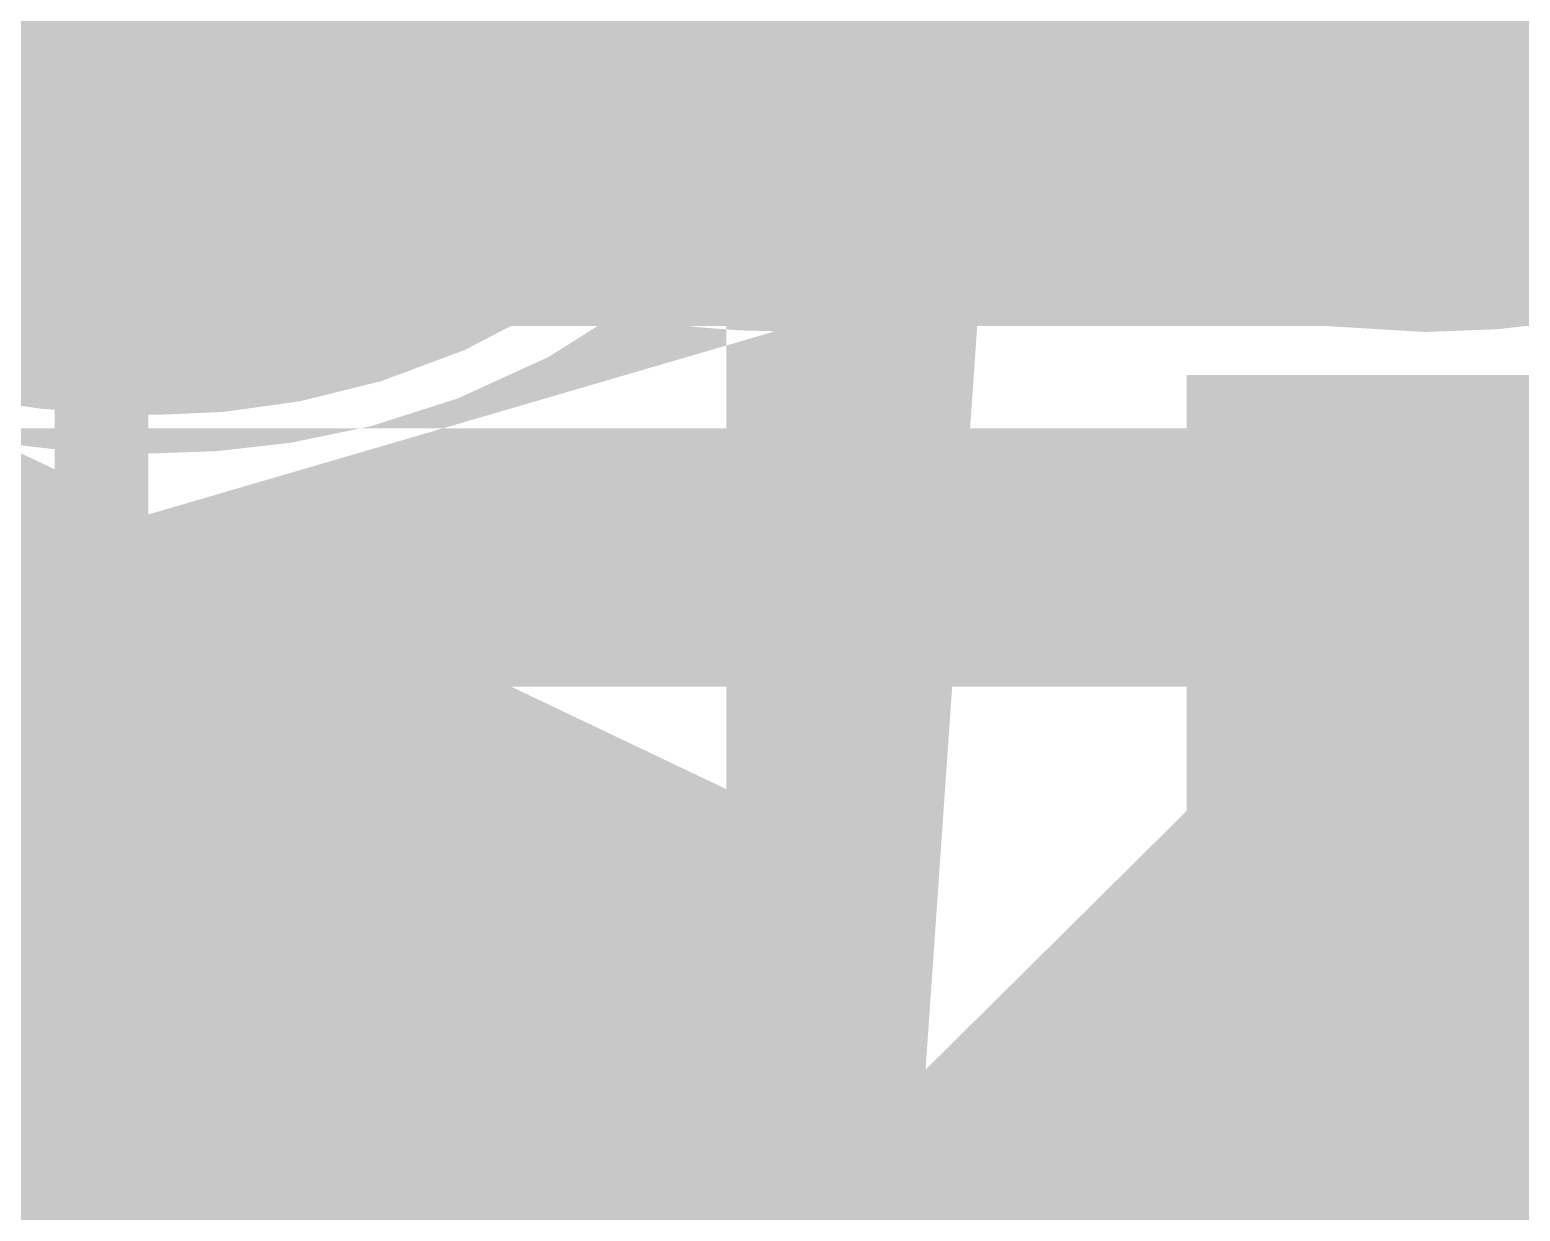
# Model space of a CAD drawing. Header units: millimetres. Extents: x -0.7 to 17.2, y -0.7 to 12.5.
# Drawn here: x 1.83 to 2.926, y 8.684 to 9.553 of the extents above; entities that cross this region are included whole.
import ezdxf

# ---------------------------------------------------------------- set-up
doc = ezdxf.new("R2010")
doc.units = ezdxf.units.MM
doc.layers.add('EQUIPMENT', color=7, linetype='Continuous')

msp = doc.modelspace()

# ---------------------------------------------------------------- linework, layer by layer
at = {"color": 7, "lineweight": 0}
for points, const_width in [([(0, 11.69291973114014), (7.945338726043701, 11.69291973114014), (7.945338726043701, 9.569485664367676), (0, 9.569485664367676), (0, 11.69291973114014)], 1), ([(0, 11.69291973114014), (16.53544235229492, 0)], 0.139669269323349), ([(0, 11.69291973114014), (16.53544235229492, 0)], 0.139669269323349), ([(3.079504211059306, 10.07425631222039), (3.079719382895846, 10.07735649561255), (3.079719382895846, 10.07735649561255), (3.079719382895846, 10.07735649561255), (3.079719382895846, 10.07735649561255), (3.07795994531548, 10.07561259390486)], 1), ([(3.379418088478019, 10.11361139648216), (3.379418088478019, 10.08437909845816), (3.379418088478019, 10.08437909845816), (3.379418088478019, 10.08437909845816), (3.37737589801498, 10.08502422557096)], 1), ([(2.572117320045484, 10.06482059995164), (2.567561813780557, 10.06137008263067), (2.567561813780557, 10.06137008263067), (2.54923453318348, 10.08436006701413)], 1), ([(3.055549448982774, 10.0559080581952), (3.025936522078254, 10.03173812428213), (3.008008901805724, 10.05472810866559)], 1), ([(2.111935364946746, 10.04422275156321), (2.111935364946746, 10.04422275156321), (2.111935364946746, 10.04422275156321), (2.111895748471427, 10.03980901013644), (2.111776899045467, 10.0354745016603), (2.11157881666887, 10.0312192261348), (2.111301501341634, 10.02704318355995), (2.110944953063758, 10.02294637393573), (2.110509171835243, 10.01892879726215), (2.109994157656089, 10.01499045353921), (2.109994157656089, 10.01499045353921), (2.112335025271292, 10.01499045353921), (2.112335025271292, 10.01499045353921), (2.112335025271292, 10.01499045353921), (2.115375395553658, 10.01939875741055), (2.118710947416833, 10.02348857589206), (2.122341680860821, 10.02725990898375), (2.126267595885622, 10.03071275668563), (2.130488692491234, 10.03384711899767), (2.135004970677659, 10.03666299591989), (2.139816430444895, 10.03916038745228), (2.139816430444895, 10.03916038745228), (2.139816430444895, 10.03916038745228), (2.139816430444895, 10.03916038745228), (2.144829856556899, 10.04133152565852), (2.149962908888493, 10.04316864260226), (2.15521558743968, 10.0446717382835), (2.16058789221046, 10.04584081270224), (2.166079823200832, 10.04667586585849), (2.171691380410796, 10.04717689775223), (2.177422563840352, 10.04734390838348), (2.177422563840352, 10.04734390838348), (2.177422563840352, 10.04734390838348), (2.177422563840352, 10.04734390838348), (2.18794617559312, 10.04697415461384), (2.197690663331269, 10.04586489330489), (2.206656027054801, 10.04401612445664), (2.214842266763717, 10.0414278480691), (2.222249382458016, 10.03810006414226), (2.228877374137697, 10.03403277267613), (2.234726241802761, 10.02922597367069), (2.234726241802761, 10.02922597367069), (2.234726241802761, 10.02922597367069), (2.234726241802761, 10.02922597367069), (2.239790547897773, 10.02359499661989), (2.244075729978166, 10.0170660461285), (2.247581788043943, 10.00963912219654), (2.250308722095103, 10.00131422482401), (2.252256532131646, 9.992091354010899), (2.253425218153572, 9.981970509757215), (2.25381478016088, 9.970951692062954), (2.25381478016088, 9.970951692062954), (2.25381478016088, 9.834914930164814), (2.219900746906475, 9.834914930164814), (2.219900746906475, 9.968610824447751), (2.219900746906475, 9.968610824447751), (2.219900746906475, 9.968610824447751), (2.218946067530639, 9.981950701519558), (2.216082029403128, 9.993238289811082), (2.211308632523943, 10.00247358932233), (2.204625876893085, 10.0096566000533), (2.196033762510553, 10.014787322004), (2.185532289376347, 10.01786575517441), (2.173121457490467, 10.01889189956455), (2.173121457490467, 10.01889189956455), (2.173121457490467, 10.01889189956455), (2.173121457490467, 10.01889189956455), (2.163549417939002, 10.01849029725592), (2.154876128621747, 10.01728549033002), (2.1471015895387, 10.01527747878687), (2.140225800689864, 10.01246626262645), (2.134248762075236, 10.00885184184877), (2.129170473694819, 10.00443421645383), (2.12499093554861, 9.999213386441625), (2.12499093554861, 9.999213386441625), (2.12499093554861, 9.999213386441625), (2.12499093554861, 9.999213386441625), (2.121527212735871, 9.993244892556971), (2.11859637035586, 9.98658427554467), (2.116198408408578, 9.97923153540473), (2.114333326894027, 9.971186672137152), (2.113001125812204, 9.962449685741932), (2.11220180516311, 9.953020576219071), (2.111935364946746, 9.94289934356857), (2.111935364946746, 9.94289934356857), (2.111935364946746, 9.83493396160884), (2.07764070281182, 9.83493396160884), (2.07764070281182, 10.13115838787417)], 1), ([(2.111935364946746, 10.13115838787417), (2.111935364946746, 10.04422275156321)], 1), ([(1.673845276659257, 10.047724537264), (1.673845276659257, 10.047724537264), (1.673845276659257, 10.047724537264), (1.675534414415773, 10.0477128853595), (1.677263168647608, 10.04767792964598), (1.679031539354762, 10.04761967012345), (1.680839526537236, 10.04753810679191), (1.682687130195029, 10.04743323965136), (1.684574350328142, 10.0473050687018), (1.686501186936574, 10.04715359394322), (1.686501186936574, 10.04715359394322), (1.686501186936574, 10.04715359394322), (1.686501186936574, 10.04715359394322), (1.688417148434135, 10.0469733778202), (1.69026086812376, 10.04676985788817), (1.692032346005449, 10.04654303414712), (1.693731582079203, 10.04629290659707), (1.695358576345021, 10.046019475238), (1.696913328802903, 10.04572274006992), (1.69839583945285, 10.04540270109283), (1.69839583945285, 10.04540270109283), (1.694113764546991, 10.01382953545362), (1.694113764546991, 10.01382953545362), (1.694113764546991, 10.01382953545362), (1.692647178166535, 10.01415345839889), (1.691140198517126, 10.01446184547147), (1.689592825598764, 10.01475469667138), (1.688005059411449, 10.01503201199862), (1.68637689995518, 10.01529379145318), (1.684708347229958, 10.01554003503507), (1.682999401235783, 10.01577074274428), (1.682999401235783, 10.01577074274428), (1.682999401235783, 10.01577074274428), (1.682999401235783, 10.01577074274428), (1.681287348067073, 10.01597775824767), (1.679598598707374, 10.01615292521207), (1.677933153156687, 10.01629624363749), (1.676291011415012, 10.01640771352393), (1.674672173482348, 10.01648733487138), (1.673076639358696, 10.01653510767986), (1.671504409044054, 10.01655103194935), (1.671504409044054, 10.01655103194935), (1.671504409044054, 10.01655103194935), (1.671504409044054, 10.01655103194935), (1.666976478953125, 10.01637198101678), (1.662527781812833, 10.01583482821906), (1.65815831762318, 10.0149395735562), (1.653868086384167, 10.0136862170282), (1.649657088095793, 10.01207475863506), (1.645525322758058, 10.01010519837677), (1.641472790370962, 10.00777753625334), (1.641472790370962, 10.00777753625334), (1.641472790370962, 10.00777753625334), (1.641472790370962, 10.00777753625334), (1.637580665869228, 10.00512750477192), (1.633919249076708, 10.00219083643966), (1.630488539993401, 9.998967531256552), (1.627288538619309, 9.995457589222609), (1.624319244954429, 9.991661010337822), (1.621580658998764, 9.987577794602194), (1.619072780752312, 9.983207942015724), (1.619072780752312, 9.983207942015724), (1.619072780752312, 9.983207942015724), (1.619072780752312, 9.983207942015724), (1.616846101801265, 9.978592622641003), (1.614961988842687, 9.973762131429737), (1.613420441876577, 9.968716468381936), (1.612221460902937, 9.963455633497595), (1.611365045921765, 9.957979626776714), (1.610851196933062, 9.952288448219296), (1.610679913936828, 9.946382097825335), (1.610679913936828, 9.946382097825335), (1.610679913936828, 9.834914930164814), (1.576385251801902, 9.834914930164814), (1.576385251801902, 10.04382309123866), (1.604456631740312, 10.04382309123866), (1.608358077765651, 10.0056269830784), (1.609918656175786, 10.0056269830784), (1.609918656175786, 10.0056269830784), (1.609918656175786, 10.0056269830784), (1.612931061887337, 10.01043106330612), (1.616182720038071, 10.01504482909357), (1.619673630627991, 10.01946828044077), (1.623403793657095, 10.0237014173477), (1.627373209125384, 10.02774423981438), (1.631581877032857, 10.03159674784079), (1.636029797379514, 10.03525894142695), (1.636029797379514, 10.03525894142695), (1.636029797379514, 10.03525894142695), (1.636029797379514, 10.03525894142695), (1.640711921006737, 10.03856614032249), (1.645634073866778, 10.04136453938795), (1.650796255959637, 10.04365413862333), (1.656198467285315, 10.04543493802863), (1.661840707843811, 10.04670693760383), (1.667722977635125, 10.04747013734896), (1.673845276659257, 10.047724537264)], 1), ([(3.111692208859594, 10.11319270471358), (3.111673177415568, 9.834914930164814)], 1), ([(2.388284124223688, 9.859084864077886), (2.388284124223688, 9.859084864077886), (2.388284124223688, 9.859084864077886), (2.39052128988879, 9.859112828648701), (2.392773991426567, 9.85919672236114), (2.395042228837016, 9.859336545215209), (2.397326002120142, 9.859532297210906), (2.399625311275941, 9.85978397834823), (2.401940156304414, 9.860091588627183), (2.404270537205562, 9.86045512804776), (2.404270537205562, 9.86045512804776), (2.404270537205562, 9.86045512804776), (2.404270537205562, 9.86045512804776), (2.406544988965083, 9.860845466848705), (2.408692046568673, 9.861244350379616), (2.410711710016334, 9.8616517786405), (2.412603979308067, 9.862067751631356), (2.41436885444387, 9.862492269352181), (2.416006335423743, 9.862925331802979), (2.417516422247687, 9.863366938983745), (2.417516422247687, 9.863366938983745), (2.417516422247687, 9.837255797780017), (2.417516422247687, 9.837255797780017), (2.417516422247687, 9.837255797780017), (2.415860686617421, 9.836498035590328), (2.414014636546895, 9.835779889875958), (2.411978272036108, 9.835101360636905), (2.409751593085062, 9.834462447873175), (2.407334599693755, 9.833863151584762), (2.404727291862187, 9.833303471771671), (2.401929669590359, 9.832783408433897), (2.401929669590359, 9.832783408433897), (2.401929669590359, 9.832783408433897), (2.401929669590359, 9.832783408433897), (2.399047376812456, 9.83231888584094), (2.396196932573535, 9.831925828262277), (2.393378336873597, 9.831604235697915), (2.390591589712642, 9.831354108147861), (2.387836691090667, 9.831175445612107), (2.385113641007676, 9.831068248090652), (2.382422439463667, 9.831032515583502), (2.382422439463667, 9.831032515583502), (2.382422439463667, 9.831032515583502), (2.382422439463667, 9.831032515583502), (2.37779779856534, 9.83114786943811), (2.373276471220296, 9.83149393100193), (2.368858457428536, 9.832070700274961), (2.364543757190061, 9.83287817725721), (2.36033237050487, 9.833916361948672), (2.356224297372963, 9.835185254349348), (2.35221953779434, 9.836684854459236), (2.35221953779434, 9.836684854459236), (2.35221953779434, 9.836684854459236), (2.35221953779434, 9.836684854459236), (2.348374020910631, 9.838471091419967), (2.344743675863458, 9.840599894373163), (2.341328502652826, 9.84307126331883), (2.338128501278733, 9.845885198256967), (2.33514367174118, 9.849041699187572), (2.332374014040166, 9.852540766110646), (2.32981952817569, 9.856382399026188), (2.32981952817569, 9.856382399026188), (2.32981952817569, 9.856382399026188), (2.32981952817569, 9.856382399026188), (2.327542357638453, 9.860620585091745), (2.32561552103002, 9.865320186575723), (2.324039018350393, 9.870481203478132), (2.322812849599573, 9.87610363579897), (2.321937014777558, 9.882187483538232), (2.321411513884349, 9.888732746695922), (2.321236346919946, 9.89573942527204), (2.321236346919946, 9.89573942527204), (2.321236346919946, 10.01735035259844), (2.291623420015426, 10.01735035259844), (2.291623420015426, 10.03371739446084), (2.321636007244493, 10.04736293982751), (2.335281552611164, 10.09180136162831)], 1), ([(2.355550040498898, 10.09180136162831), (2.355550040498898, 10.04386115412672), (2.415955843837551, 10.04386115412672), (2.415955843837551, 10.01735035259844), (2.355550040498898, 10.01735035259844), (2.355550040498898, 9.896519714477108), (2.355550040498898, 9.896519714477108), (2.355550040498898, 9.896519714477108), (2.355737247764624, 9.891263151957753), (2.3562988695618, 9.886412075715198), (2.357234905890428, 9.881966485749437), (2.358545356750506, 9.877926382060483), (2.360230222142036, 9.874291764648326), (2.362289502065018, 9.87106263351297), (2.364723196519449, 9.868238988654412), (2.364723196519449, 9.868238988654412), (2.364723196519449, 9.868238988654412), (2.364723196519449, 9.868238988654412), (2.367445858205624, 9.8658103433586), (2.370382914934704, 9.863755335800603), (2.373534366706689, 9.862073965980425), (2.376900213521581, 9.860766233898065), (2.380480455379377, 9.859832139553522), (2.38427509228008, 9.859271682946794), (2.388284124223688, 9.859084864077886)], 1), ([(1.911987222588671, 10.047724537264), (1.911987222588671, 10.047724537264), (1.911987222588671, 10.047724537264), (1.91780346492112, 10.04756529456909), (1.923452696622318, 10.04708756648436), (1.928934917692269, 10.0462913530098), (1.93425012813097, 10.04517665414541), (1.939398327938423, 10.04374346989121), (1.944379517114626, 10.04199180024718), (1.949193695659581, 10.03992164521333), (1.949193695659581, 10.03992164521333), (1.949193695659581, 10.03992164521333), (1.949193695659581, 10.03992164521333), (1.953829988462415, 10.03753028601193), (1.958266645301383, 10.03480412875441), (1.962503666176487, 10.03174317344075), (1.966541051087726, 10.02834742007096), (1.970378800035099, 10.02461686864504), (1.974016913018608, 10.02055151916299), (1.977455390038251, 10.0161513716248), (1.977455390038251, 10.0161513716248), (1.979396597328908, 10.0161513716248), (1.984078332559314, 10.04382309123866), (2.011369423292656, 10.04382309123866), (2.011369423292656, 9.831394113019996), (2.011369423292656, 9.831394113019996), (2.011369423292656, 9.831394113019996), (2.010904123906061, 9.819041929053464), (2.009508225746273, 9.807596263257475), (2.007181728813293, 9.79705711563203), (2.003924633107123, 9.78742448617714), (1.99973693862776, 9.778698374892791), (1.994618645375206, 9.77087878177899), (1.988569753349459, 9.763965706835734), (1.988569753349459, 9.763965706835734), (1.988569753349459, 9.763965706835734), (1.988569753349459, 9.763965706835734), (1.981542489742049, 9.757967306396182), (1.973489081744498, 9.75289173679348), (1.964409529356809, 9.748738998027632), (1.954303832578981, 9.745509090098643), (1.943171991411015, 9.743202013006506), (1.931014005852909, 9.741817766751225), (1.917829875904665, 9.741356351332797), (1.917829875904665, 9.741356351332797), (1.917829875904665, 9.741356351332797), (1.917829875904665, 9.741356351332797), (1.905029482011477, 9.741626675517335), (1.892913443309593, 9.742437648070931), (1.881481759799011, 9.743789268993593), (1.870734431479735, 9.745681538285329), (1.860671458351761, 9.748114455946126), (1.851292840415092, 9.751088021975992), (1.842598577669726, 9.754602236374922), (1.842598577669726, 9.754602236374922), (1.842598577669726, 9.786175402014123), (1.842598577669726, 9.786175402014123), (1.842598577669726, 9.786175402014123), (1.8517146393582, 9.781833125601654), (1.861466895032686, 9.778158891714176), (1.871855344693186, 9.775152700351693), (1.882879988339701, 9.77281455151421), (1.894540825972227, 9.771144445201719), (1.906837857590768, 9.770142381414226), (1.919771083195322, 9.769808360151728), (1.919771083195322, 9.769808360151728), (1.919771083195322, 9.769808360151728), (1.919771083195322, 9.769808360151728), (1.927219757349024, 9.770130729509724), (1.934199248147962, 9.771097837583696), (1.940709555592135, 9.772709684373657), (1.946750679681544, 9.774966269879602), (1.952322620416189, 9.777867594101531), (1.957425377796069, 9.781413657039444), (1.962058951821184, 9.785604458693342), (1.962058951821184, 9.785604458693342), (1.962058951821184, 9.785604458693342), (1.962058951821184, 9.785604458693342), (1.96614372114408, 9.790347172223997), (1.969600064417299, 9.795559845903046), (1.972427981640842, 9.801242479730494), (1.974627472814709, 9.807395073706342), (1.976198537938899, 9.814017627830587), (1.977141177013414, 9.821110142103231), (1.977455390038251, 9.828672616524273), (1.977455390038251, 9.828672616524273), (1.977455390038251, 9.83685613745547), (1.977455390038251, 9.83685613745547), (1.977455390038251, 9.83685613745547), (1.977463157974589, 9.838277281408356), (1.9774864617836, 9.839865435992486), (1.977525301465286, 9.841620601207865), (1.977579677019646, 9.843542777054498), (1.977649588446681, 9.845631963532377), (1.977735035746389, 9.847888160641505), (1.977836018918772, 9.850311368381881), (1.977836018918772, 9.850311368381881), (1.977836018918772, 9.850311368381881), (1.977836018918772, 9.850311368381881), (1.977949819186112, 9.852710495519615), (1.978062842659817, 9.854894450820806), (1.978175089339889, 9.856863234285457), (1.978286559226328, 9.858616845913573), (1.978397252319132, 9.860155285705147), (1.978507168618303, 9.861478553660183), (1.97861630812384, 9.862586649778677), (1.97861630812384, 9.862586649778677), (1.977055729713705, 9.862586649778677), (1.977055729713705, 9.862586649778677), (1.977055729713705, 9.862586649778677), (1.970580377983049, 9.854210095629503), (1.963182195415538, 9.847122242118658), (1.954861182011172, 9.841323089246153), (1.945617337769953, 9.836812637011983), (1.935450662691878, 9.833590885416147), (1.924361156776949, 9.831657834458644), (1.912348820025166, 9.831013484139476), (1.912348820025166, 9.831013484139476), (1.912348820025166, 9.831013484139476), (1.912348820025166, 9.831013484139476), (1.901128812779773, 9.83159413738068), (1.890632777201003, 9.833336097104286), (1.880860713288856, 9.8362393633103), (1.871812621043333, 9.84030393599872), (1.863488500464432, 9.845529815169543), (1.855888351552156, 9.851917000822771), (1.849012174306502, 9.859465492958407), (1.849012174306502, 9.859465492958407), (1.849012174306502, 9.859465492958407), (1.849012174306502, 9.859465492958407), (1.842963282280756, 9.868056053753673), (1.837844989028201, 9.877569445385792), (1.833657294548839, 9.888005667854763), (1.830400198842668, 9.899364721160593), (1.828073701909688, 9.911646605303277), (1.826677803749901, 9.924851320282814), (1.826212504363305, 9.938978866099205), (1.826212504363305, 9.938978866099205), (1.826212504363305, 9.938978866099205), (1.826212504363305, 9.938978866099205), (1.826677803749901, 9.952813172318871), (1.828073701909688, 9.96581242538229), (1.830400198842667, 9.977976625289463), (1.833657294548839, 9.989305772040396), (1.837844989028201, 9.99979986563508), (1.842963282280756, 10.00945890607352), (1.849012174306502, 10.01828289335572), (1.849012174306502, 10.01828289335572), (1.849012174306502, 10.01828289335572), (1.849012174306502, 10.01828289335572), (1.855880972012636, 10.02608928097775), (1.863458982306351, 10.03269552243568), (1.871746205187649, 10.03810161772953), (1.880742640656531, 10.04230756685929), (1.890448288712995, 10.04531336982495), (1.900863149357042, 10.04711902662652), (1.911987222588671, 10.047724537264)], 1), ([(2.730109377206972, 9.834914930164814), (2.546132407807235, 9.834914930164814), (2.546132407807235, 9.863366938983745), (2.619022838426972, 9.93703765880855), (2.619022838426972, 9.93703765880855), (2.619022838426972, 9.93703765880855), (2.624901612646934, 9.942956049503834), (2.630510062682363, 9.948683348965218), (2.635848188533259, 9.95421955719271), (2.640915990199622, 9.959564674186312), (2.645713467681452, 9.964718699946017), (2.650240620978749, 9.96968163447183), (2.654497450091512, 9.974453477763745), (2.654497450091512, 9.974453477763745), (2.654497450091512, 9.974453477763745), (2.654497450091512, 9.974453477763745), (2.658475798686589, 9.979118123534214), (2.662167510430823, 9.98375946549566), (2.665572585324217, 9.988377503648103), (2.66869102336677, 9.992972237991534), (2.671522824558481, 9.997543668525953), (2.674067988899352, 10.00209179525136), (2.676326516389381, 10.00661661816775), (2.676326516389381, 10.00661661816775), (2.676326516389381, 10.00661661816775), (2.676326516389381, 10.00661661816775), (2.678290639092232, 10.01118416473401), (2.679952589071567, 10.01587133751985), (2.681312366327386, 10.02067813652528), (2.682369970859691, 10.02560456175031), (2.683125402668479, 10.03065061319493), (2.683578661753753, 10.03581629085914), (2.68372974811551, 10.04110159474294), (2.68372974811551, 10.04110159474294), (2.68372974811551, 10.04110159474294), (2.68372974811551, 10.04110159474294), (2.683451267597824, 10.0474433379686), (2.682615826044762, 10.05333143371216)], 1), ([(2.716940006337769, 10.06166138024332), (2.71832425259305, 10.05266805194897), (2.718785668011478, 10.04306183347762), (2.718785668011478, 10.04306183347762), (2.718785668011478, 10.04306183347762), (2.718785668011478, 10.04306183347762), (2.718602733110738, 10.03688049813733), (2.718053928408517, 10.03081024428666), (2.717139253904816, 10.0248510719256), (2.715858709599636, 10.01900298105417), (2.714212295492975, 10.01326597167236), (2.712200011584834, 10.00764004378017), (2.709821857875212, 10.00212519737761), (2.709821857875212, 10.00212519737761), (2.709821857875212, 10.00212519737761), (2.709821857875212, 10.00212519737761), (2.707117450839431, 9.996682981179797), (2.704126406952807, 9.991264068790992), (2.700848726215342, 9.9858684602112), (2.697284408627037, 9.980496155440424), (2.69343345418789, 9.975147154478654), (2.689295862897902, 9.969821457325898), (2.684871634757073, 9.964519063982152), (2.684871634757073, 9.964519063982152), (2.684871634757073, 9.964519063982152), (2.684871634757073, 9.964519063982152), (2.680198055859822, 9.959176665766273), (2.675301537189692, 9.953730953997106), (2.670182078746687, 9.948181928674654), (2.664839680530806, 9.942529589798923), (2.659274342542048, 9.936773937369903), (2.653486064780413, 9.930914971387601), (2.647474847245903, 9.924952691852013), (2.647474847245903, 9.924952691852013), (2.589390880078426, 9.867649013889604), (2.589390880078426, 9.866088435479469), (2.730090345762946, 9.866088435479469), (2.730109377206972, 9.834914930164814)], 1), ([(2.954215335800868, 9.974453477763745), (2.954215335800868, 9.974453477763745), (2.954215335800868, 9.974453477763745), (2.954024244566974, 9.961906318595153), (2.953450970865291, 9.949875727192973), (2.95249551469582, 9.938361703557216), (2.951157876058562, 9.927364247687885), (2.949438054953514, 9.916883359584972), (2.947336051380679, 9.906919039248482), (2.944851865340055, 9.89747128667841), (2.944851865340055, 9.89747128667841), (2.944851865340055, 9.89747128667841), (2.944851865340055, 9.89747128667841), (2.941959085848098, 9.888593312238672), (2.938620426810386, 9.8803274511823), (2.934835888226921, 9.872673703509296), (2.930605470097705, 9.86563206921966), (2.925929172422735, 9.859202548313394), (2.920806995202012, 9.853385140790495), (2.915238938435536, 9.848179846650964), (2.915238938435536, 9.848179846650964), (2.915238938435536, 9.848179846650964), (2.915238938435536, 9.848179846650964), (2.909177617711651, 9.84363055473511), (2.902575648618698, 9.839781153883228), (2.89543303115668, 9.836631644095325), (2.887749765325596, 9.834182025371403), (2.879525851125445, 9.83243229771146), (2.870761288556228, 9.83138246111549), (2.861456077617945, 9.831032515583502), (2.861456077617945, 9.831032515583502), (2.861456077617945, 9.831032515583502), (2.861456077617945, 9.831032515583502), (2.848486731109424, 9.83180814402677), (2.836527216324732, 9.834135029356563), (2.825577533263872, 9.83801317157289), (2.815637681926843, 9.84344257067575), (2.806707662313644, 9.850423226665136), (2.798787474424277, 9.858955139541056), (2.791877118258739, 9.869038309303505), (2.791877118258739, 9.869038309303505), (2.791877118258739, 9.869038309303505), (2.791877118258739, 9.869038309303505), (2.785934258563996, 9.880497568988085), (2.780905684976135, 9.893157751630387), (2.776791397495158, 9.907018857230412), (2.773591396121066, 9.922080885788166), (2.771305680853856, 9.938343837303643), (2.769934251693531, 9.955807711776846), (2.769477108640089, 9.974472509207772), (2.769477108640089, 9.974472509207772), (2.769477108640089, 9.974472509207772), (2.769477108640089, 9.974472509207772), (2.769664315905815, 9.987121816739204), (2.770225937702991, 9.999230475901566), (2.771161974031619, 10.01079848669486), (2.772472424891698, 10.0218258491191), (2.774157290283228, 10.03231256317426), (2.776216570206209, 10.04225862886036), (2.778650264660641, 10.05166404617739), (2.778650264660641, 10.05166404617739), (2.778650264660641, 10.05166404617739), (2.778650264660641, 10.05166404617739), (2.781492552566408, 10.06048764506277)], 1), ([(2.803809833663067, 9.974472509207772), (2.804076273879432, 9.958688839364301), (2.804875594528526, 9.944082788669535), (2.806207795610347, 9.930654357123487), (2.8080728771249, 9.918403544726155), (2.810470839072181, 9.907330351477533), (2.813401681452191, 9.897434777377626), (2.816865404264931, 9.888716822426431), (2.816865404264931, 9.888716822426431), (2.816865404264931, 9.888716822426431), (2.816865404264931, 9.888716822426431), (2.820973477396839, 9.881168330290798), (2.825837370734351, 9.874781144637568), (2.831457084277468, 9.869555265466744), (2.837832618026192, 9.865490692778325), (2.844963971980521, 9.862587426572311), (2.852851146140456, 9.860845466848705), (2.861494140505997, 9.8602648136075), (2.861494140505997, 9.8602648136075), (2.861494140505997, 9.8602648136075), (2.861494140505997, 9.8602648136075), (2.870038870476873, 9.860841582880537), (2.877859628781124, 9.862571890699638), (2.884956415418753, 9.865455737064806), (2.891329230389759, 9.869493121976047), (2.896978073694141, 9.874684045433353), (2.901902945331901, 9.881028507436728), (2.906103845303036, 9.888526507986171), (2.906103845303036, 9.888526507986171), (2.906103845303036, 9.888526507986171), (2.906103845303036, 9.888526507986171), (2.909673600446779, 9.897201739287512), (2.912694162491483, 9.907077893546576), (2.915165531437149, 9.918154970763364), (2.91708770728378, 9.93043297093788), (2.918460690031373, 9.94391189407012), (2.919284479679929, 9.958591740160083), (2.919559076229447, 9.974472509207772), (2.919559076229447, 9.974472509207772), (2.919559076229447, 9.974472509207772), (2.919559076229447, 9.974472509207772), (2.919284868076746, 9.990150146720245), (2.91846224361864, 10.00466647775031), (2.917091202855131, 10.01802150229797), (2.91517174578622, 10.03021522036323), (2.912703872411904, 10.04124763194608), (2.909687582732185, 10.05111873704653), (2.906122876747062, 10.05982853566456)], 1), ([(2.816865404264931, 10.05982853566456), (2.813401681452192, 10.05111873704653), (2.810470839072182, 10.04124763194608), (2.8080728771249, 10.03021522036323), (2.806207795610348, 10.01802150229797), (2.804875594528525, 10.00466647775031), (2.804076273879431, 9.990150146720243), (2.803809833663067, 9.974472509207772)], 1), ([(2.942510997724852, 10.05595854978139), (2.946733259520915, 10.04212463195854), (2.950014824226549, 10.02705716584536), (2.952355691841752, 10.01075615144183), (2.953755862366525, 9.993221588747957), (2.954215335800868, 9.974453477763745)], 1), ([(3.111673177415568, 9.834914930164814), (3.07815880448571, 9.834914930164814), (3.07815880448571, 10.02941628811095), (3.07815880448571, 10.02941628811095), (3.07815880448571, 10.02941628811095), (3.078166572422048, 10.034071223961), (3.078189876231059, 10.03845505883287), (3.078228715912744, 10.04256779272658), (3.078283091467105, 10.04640942564212), (3.078353002894139, 10.0499799575795), (3.078438450193848, 10.05327938853871)], 1), ([(3.217688877144724, 9.953785329551465), (3.217688877144724, 9.953785329551465), (3.217688877144724, 9.953785329551465), (3.217796074666177, 9.962340546236396), (3.218117667230535, 9.970856146446007), (3.218653654837798, 9.979332130180296), (3.219404037487969, 9.987768497439271), (3.220368815181044, 9.996165248222923), (3.221547987917025, 10.00452238253126), (3.222941555695911, 10.01283990036427), (3.222941555695911, 10.01283990036427), (3.222941555695911, 10.01283990036427), (3.222941555695911, 10.01283990036427), (3.224622537119273, 10.02102614007319), (3.226653075677806, 10.02898944000922), (3.229033171371511, 10.03672980017238), (3.23176282420039, 10.04424722056267), (3.23484203416444, 10.05154170118008), (3.238270801263662, 10.05861324202462)], 1), ([(3.272822970488164, 10.05554646075871), (3.269985731741018, 10.05099755723967), (3.267379200703083, 10.04625756248673), (3.265003377374362, 10.0413264764999), (3.262858261754856, 10.03620429927918), (3.260943853844563, 10.03089103082456), (3.259260153643484, 10.02538667113605), (3.257807161151618, 10.01969122021364), (3.257807161151618, 10.01969122021364), (3.257807161151618, 10.01969122021364), (3.257807161151618, 10.01969122021364), (3.256541375925479, 10.01384468292948), (3.255419297521575, 10.0078870641557), (3.254440925939909, 10.00181836389229), (3.253606261180482, 9.995638582139264), (3.252915303243292, 9.989347718896614), (3.252368052128339, 9.982945774164346), (3.251964507835623, 9.976432747942454), (3.251964507835623, 9.976432747942454), (3.254305375450826, 9.976432747942454), (3.254305375450826, 9.976432747942454), (3.254305375450826, 9.976432747942454), (3.25700978248661, 9.980247969874451), (3.260000826373232, 9.983896181175197), (3.263278507110696, 9.987377381844693), (3.266842824699002, 9.990691571882945), (3.270693779138149, 9.993838751289944), (3.274831370428137, 9.996818920065696), (3.279255598568966, 9.999632078210198), (3.279255598568966, 9.999632078210198), (3.279255598568966, 9.999632078210198), (3.279255598568966, 9.999632078210198), (3.284001030877338, 10.00216675583702), (3.289113109780821, 10.0043114830597), (3.29459183527942, 10.00606625987827), (3.300437207373133, 10.00743108629271), (3.306649226061959, 10.00840596230302), (3.3132278913459, 10.00899088790921), (3.320173203224954, 10.00918586311127), (3.320173203224954, 10.00918586311127), (3.320173203224954, 10.00918586311127), (3.320173203224954, 10.00918586311127), (3.330245497876532, 10.00873648799417), (3.339745295620061, 10.00738836264285), (3.348672596455541, 10.00514148705733), (3.357027400382973, 10.0019958612376), (3.364809707402357, 9.997951485183654), (3.372019517513691, 9.993008358895501), (3.378656830716977, 9.98716648237314), (3.378656830716977, 9.98716648237314), (3.378656830716977, 9.98716648237314), (3.378656830716977, 9.98716648237314), (3.384549198825531, 9.980497320630874), (3.389535048763536, 9.973072338682998), (3.393614380530994, 9.964891536529517), (3.396787194127908, 9.955954914170434), (3.399053489554274, 9.946262471605744), (3.400413266810094, 9.935814208835447), (3.400866525895367, 9.924610125859544), (3.400866525895367, 9.924610125859544), (3.400866525895367, 9.924610125859544), (3.400866525895367, 9.924610125859544), (3.400377145906127, 9.912518556157124), (3.398909005938402, 9.901191351390276), (3.396462105992197, 9.890628511559004), (3.393036446067511, 9.880830036663312), (3.388632026164341, 9.871795926703196), (3.383248846282689, 9.863526181678658), (3.376886906422556, 9.856020801589693), (3.376886906422556, 9.856020801589693), (3.376886906422556, 9.856020801589693), (3.376886906422556, 9.856020801589693), (3.369702730501134, 9.849401354639985), (3.361841967324745, 9.843800284144073), (3.353304616893389, 9.839217590101967), (3.344090679207068, 9.835653272513662), (3.334200154265779, 9.833107331379157), (3.323633042069525, 9.831579766698455), (3.312389342618303, 9.831070578471554), (3.312389342618303, 9.831070578471554), (3.312389342618303, 9.831070578471554), (3.312389342618303, 9.831070578471554), (3.304918529846041, 9.83134090265609), (3.29765512097398, 9.832151875209687), (3.29059911600212, 9.83350349613235), (3.283750514930464, 9.835395765424085), (3.277109317759009, 9.837828683084883), (3.270675524487757, 9.840802249114748), (3.264449135116706, 9.844316463513678), (3.264449135116706, 9.844316463513678), (3.264449135116706, 9.844316463513678), (3.264449135116706, 9.844316463513678), (3.258500061072893, 9.848392688106605), (3.252909088894222, 9.853041409607576), (3.247676218580694, 9.858262628016597), (3.24280145013231, 9.864056343333669), (3.238284783549068, 9.870422555558786), (3.234126218830971, 9.877361264691956), (3.230325755978015, 9.884872470733171), (3.230325755978015, 9.884872470733171), (3.230325755978015, 9.884872470733171), (3.230325755978015, 9.884872470733171), (3.226968453893095, 9.892957727269705), (3.224128496368229, 9.901629462999693), (3.221805883403418, 9.910887677923135), (3.220000614998663, 9.920732372040034), (3.218712691153961, 9.93116354535039), (3.217942111869315, 9.9421811978542), (3.217688877144724, 9.953785329551465)], 1), ([(1.344871526645605, 10.04382309123866), (1.381507056395733, 10.04382309123866), (1.426725767401607, 9.924952691852013), (1.426725767401607, 9.924952691852013), (1.426725767401607, 9.924952691852013), (1.428371404714634, 9.920526910123918), (1.429969657616004, 9.916156280743813), (1.431520526105718, 9.911840803711705), (1.433024010183775, 9.90758047902759), (1.434480109850176, 9.903375306691467), (1.43588882510492, 9.899225286703341), (1.437250155948007, 9.895130419063207), (1.437250155948007, 9.895130419063207), (1.437250155948007, 9.895130419063207), (1.437250155948007, 9.895130419063207), (1.438540021776793, 9.891096141326507), (1.439734341988631, 9.887117015937793), (1.440833116583522, 9.883193042897076), (1.441836345561466, 9.879324222204355), (1.442744028922463, 9.875510553859627), (1.443556166666513, 9.871752037862892), (1.444272758793616, 9.868048674214151), (1.444272758793616, 9.868048674214151), (1.445833337203752, 9.868048674214151), (1.445833337203752, 9.868048674214151), (1.445833337203752, 9.868048674214151), (1.446557697267192, 9.870956212785153), (1.447393138820253, 9.87411077173167), (1.448339661862936, 9.877512351053712), (1.44939726639524, 9.881160950751278), (1.450565952417166, 9.88505657082436), (1.451845719928713, 9.88919921127297), (1.453236568929881, 9.893588872097098), (1.453236568929881, 9.893588872097098), (1.453236568929881, 9.893588872097098), (1.453236568929881, 9.893588872097098), (1.454691115009015, 9.89810087791854), (1.456161973754456, 9.902621428469946), (1.457649145166205, 9.907150523751328), (1.459152629244262, 9.911688163762681), (1.460672425988627, 9.916234348504002), (1.462208535399301, 9.920789077975297), (1.463760957476282, 9.92535235217656), (1.463760957476282, 9.92535235217656), (1.506239140542405, 10.04384212268269), (1.543274330617081, 10.04384212268269), (1.453236568929881, 9.806082292465362), (1.453236568929881, 9.806082292465362), (1.453236568929881, 9.806082292465362), (1.449989183144132, 9.797867699788819), (1.446478464316553, 9.790145594276046), (1.442704412447144, 9.78291597592705), (1.438667027535905, 9.776178844741834), (1.434366309582837, 9.76993420072039), (1.429802258587939, 9.764182043862725), (1.424974874551211, 9.758922374168833), (1.424974874551211, 9.758922374168833), (1.424974874551211, 9.758922374168833), (1.424974874551211, 9.758922374168833), (1.41975482133264, 9.754272099080593), (1.414001887681339, 9.750337250929006), (1.40771607359731, 9.747117829714067), (1.400897379080551, 9.744613835435786), (1.393545804131063, 9.742825268094155), (1.385661348748846, 9.741752127689177), (1.3772440129339, 9.74139441422085), (1.3772440129339, 9.74139441422085), (1.3772440129339, 9.74139441422085), (1.3772440129339, 9.74139441422085), (1.374616896864673, 9.741414222458513), (1.372086103206026, 9.741473647171489), (1.36965163195796, 9.741572688359785), (1.367313483120476, 9.741711346023406), (1.365071656693571, 9.741889620162343), (1.362926152677248, 9.742107510776602), (1.360876971071505, 9.742365017866177), (1.360876971071505, 9.742365017866177), (1.360876971071505, 9.742365017866177), (1.360876971071505, 9.742365017866177), (1.358910517987753, 9.742646217161584), (1.357024074648274, 9.742935184393325), (1.355217641053068, 9.743231919561405), (1.353491217202134, 9.743536422665823), (1.351844803095473, 9.743848693706575), (1.350278398733085, 9.744168732683665), (1.348792004114969, 9.744496539597094), (1.348792004114969, 9.744496539597094), (1.348792004114969, 9.771787630330437), (1.348792004114969, 9.771787630330437), (1.348792004114969, 9.771787630330437), (1.35005157499204, 9.771564690557561), (1.351383387677046, 9.771341750784684), (1.352787442169987, 9.771118811011807), (1.354263738470865, 9.770895871238931), (1.355812276579677, 9.770672931466056), (1.357433056496426, 9.770449991693178), (1.359126078221109, 9.770227051920301), (1.359126078221109, 9.770227051920301), (1.359126078221109, 9.770227051920301), (1.359126078221109, 9.770227051920301), (1.360861823595648, 9.77002003641692), (1.362621649572831, 9.769844869452513), (1.36440555615266, 9.769701551027092), (1.366213543335134, 9.769590081140654), (1.368045611120253, 9.7695104597932), (1.369901759508017, 9.769462686984724), (1.371781988498427, 9.769446762715233), (1.371781988498427, 9.769446762715233), (1.371781988498427, 9.769446762715233), (1.371781988498427, 9.769446762715233), (1.376765119658715, 9.769653389821803), (1.381470158698132, 9.770273271141507), (1.385897105616679, 9.771306406674348), (1.390045960414356, 9.77275279642033), (1.393916723091163, 9.774612440379444), (1.397509393647099, 9.776885338551699), (1.400823972082165, 9.779571490937087), (1.400823972082165, 9.779571490937087), (1.400823972082165, 9.779571490937087), (1.400823972082165, 9.779571490937087), (1.403895025713061, 9.782604870076751), (1.406767996967359, 9.785908573400942), (1.40944288584506, 9.789482600909668), (1.411919692346164, 9.79332695260293), (1.414198416470669, 9.797441628480723), (1.416279058218578, 9.80182662854305), (1.418161617589888, 9.806481952789909), (1.418161617589888, 9.806481952789909), (1.42906663501681, 9.834153672403772), (1.344871526645605, 10.04382309123866)], 1), ([(1.771652402345353, 9.83493396160884), (1.737357740210427, 9.83493396160884), (1.737357740210427, 10.04384212268269), (1.771652402345353, 10.04384212268269), (1.771652402345353, 9.83493396160884)], 1), ([(1.916630894931025, 10.0188538366765), (1.909409044518368, 10.01842815376522), (1.902664145396812, 10.01715110503139), (1.896396197566358, 10.01502269047501), (1.890605201027006, 10.01204291009608), (1.885291155778755, 10.00821176389459), (1.880454061821605, 10.00352925187055), (1.876093919155558, 9.997995374023958), (1.876093919155558, 9.997995374023958), (1.876093919155558, 9.997995374023958), (1.876093919155558, 9.997995374023958), (1.87226665692224, 9.991678876591399), (1.869028204263278, 9.984637630698577), (1.866378561178672, 9.976871636345502), (1.864317727668424, 9.968380893532172), (1.862845703732532, 9.959165402258582), (1.861962489370997, 9.949225162524737), (1.861668084583819, 9.938560174330632), (1.861668084583819, 9.938560174330632), (1.861668084583819, 9.938560174330632), (1.861668084583819, 9.938560174330632), (1.861958605402829, 9.927902954072868), (1.862830167859858, 9.917986018148031), (1.864282771954907, 9.908809366556127), (1.866316417687975, 9.900372999297156), (1.868931105059063, 9.892676916371116), (1.872126834068171, 9.885721117778006), (1.875903604715297, 9.879505603517828), (1.875903604715297, 9.879505603517828), (1.875903604715297, 9.879505603517828), (1.875903604715297, 9.879505603517828), (1.88023228723918, 9.87407775800224), (1.885094626989425, 9.869484965642892), (1.890490623966032, 9.86572722643979), (1.896420278169003, 9.862804540392936), (1.902883589598337, 9.860716907502322), (1.909880558254033, 9.859464327767956), (1.917411184136093, 9.859046801189834), (1.917411184136093, 9.859046801189834), (1.917411184136093, 9.859046801189834), (1.917411184136093, 9.859046801189834), (1.926082143072447, 9.859392862753658), (1.934053210944823, 9.860431047445116), (1.941324387753221, 9.862161355264217), (1.947895673497642, 9.864583786210963), (1.953767068178084, 9.867698340285346), (1.958938571794548, 9.87150501748737), (1.963410184347033, 9.876003817817036), (1.963410184347033, 9.876003817817036), (1.963410184347033, 9.876003817817036), (1.963410184347033, 9.876003817817036), (1.967237446580352, 9.8812743626218), (1.970475899239314, 9.887396273249115), (1.973125542323919, 9.89436954969898), (1.975186375834167, 9.902194191971406), (1.976658399770059, 9.910870200066377), (1.977541614131594, 9.920397573983903), (1.977836018918772, 9.930776313723982), (1.977836018918772, 9.930776313723982), (1.977836018918772, 9.93895983465518), (1.977836018918772, 9.93895983465518), (1.977836018918772, 9.93895983465518), (1.977533846195257, 9.95071349912694), (1.97662732802471, 9.961472867747535), (1.975116464407133, 9.971237940516977), (1.973001255342524, 9.980008717435265), (1.970281700830885, 9.987785198502396), (1.966957800872214, 9.994567383718369), (1.963029555466512, 10.00035527308319), (1.963029555466512, 10.00035527308319), (1.963029555466512, 10.00035527308319), (1.963029555466512, 10.00035527308319), (1.958456571344827, 10.00526771602281), (1.953198455238203, 10.00942356196319), (1.947255207146642, 10.01282281090433), (1.940626827070145, 10.01546546284623), (1.933313315008709, 10.01735151778889), (1.925314670962336, 10.01848097573232), (1.916630894931025, 10.0188538366765)], 1), ([(3.311989682293756, 9.859922247615032), (3.318813037572318, 9.860244616973027), (3.32525421038309, 9.861211725047001), (3.331313200726074, 9.862823571836959), (3.336990008601271, 9.865080157342907), (3.342284634008679, 9.867981481564835), (3.347197076948298, 9.871527544502747), (3.35172733742013, 9.875718346156646), (3.35172733742013, 9.875718346156646), (3.35172733742013, 9.875718346156646), (3.35172733742013, 9.875718346156646), (3.355761615156834, 9.880580297510077), (3.359175234780198, 9.88615068465745), (3.361968196290223, 9.892429507598775), (3.36414049968691, 9.899416766334053), (3.365692144970258, 9.907112460863276), (3.366623132140266, 9.91551659118645), (3.366933461196936, 9.92462915730357), (3.366933461196936, 9.92462915730357), (3.366933461196936, 9.92462915730357), (3.366933461196936, 9.92462915730357), (3.366659253044235, 9.93198073225306), (3.365836628586129, 9.938886427656792), (3.36446558782262, 9.945346243514773), (3.362546130753709, 9.951360179827006), (3.360078257379393, 9.95692823659348), (3.357061967699674, 9.962050413814204), (3.353497261714551, 9.966726711489173), (3.353497261714551, 9.966726711489173), (3.353497261714551, 9.966726711489173), (3.353497261714551, 9.966726711489173), (3.349378701868591, 9.970861972398263), (3.344711725717224, 9.974361039321334), (3.339496333260454, 9.977223912258392), (3.333732524498283, 9.97945059120944), (3.327420299430707, 9.981041076174474), (3.320559658057728, 9.981995367153495), (3.313150600379345, 9.9823134641465), (3.313150600379345, 9.9823134641465), (3.313150600379345, 9.9823134641465), (3.313150600379345, 9.9823134641465), (3.308009780111414, 9.982158105419758), (3.303060051077374, 9.981692029239527), (3.29830141327723, 9.98091523560581), (3.293733866710981, 9.97982772451861), (3.289357411378625, 9.97842949597792), (3.285172047280164, 9.976720549983746), (3.281177774415596, 9.974700886536084), (3.281177774415596, 9.974700886536084), (3.281177774415596, 9.974700886536084), (3.281177774415596, 9.974700886536084), (3.27740216895892, 9.972447796601493), (3.273872807084131, 9.970027696035649), (3.27058968879123, 9.967440584838556), (3.267552814080218, 9.964686463010219), (3.264762182951094, 9.96176533055063), (3.262217795403857, 9.958677187459791), (3.259919651438508, 9.955422033737705), (3.259919651438508, 9.955422033737705), (3.259919651438508, 9.955422033737705), (3.259919651438508, 9.955422033737705), (3.257905037149467, 9.952062401271885), (3.256200363520277, 9.948671697060714), (3.254805630550939, 9.945249921104192), (3.253720838241455, 9.941797073402327), (3.252945986591823, 9.93831315395511), (3.252481075602045, 9.934798162762547), (3.252326105272118, 9.931252099824633), (3.252326105272118, 9.931252099824633), (3.252326105272118, 9.931252099824633), (3.252326105272118, 9.931252099824633), (3.252461267364385, 9.926465885850494), (3.252866753641184, 9.921688216606322), (3.253542564102517, 9.91691909209212), (3.254488698748383, 9.912158512307895), (3.255705157578783, 9.907406477253637), (3.257191940593715, 9.902662986929352), (3.25894904779318, 9.897928041335035), (3.25894904779318, 9.897928041335035), (3.25894904779318, 9.897928041335035), (3.25894904779318, 9.897928041335035), (3.26097647917718, 9.893311556769863), (3.263274234745711, 9.888934324643872), (3.265842314498776, 9.884796344957067), (3.268680718436374, 9.880897617709447), (3.271789446558505, 9.87723814290101), (3.275168498865169, 9.87381792053176), (3.278817875356367, 9.870636950601693), (3.278817875356367, 9.870636950601693), (3.278817875356367, 9.870636950601693), (3.278817875356367, 9.870636950601693), (3.282743401984351, 9.867794274299111), (3.286940029590501, 9.865388932812309), (3.291407758174818, 9.863420926141288), (3.296146587737303, 9.861890254286052), (3.301156518277954, 9.860796917246596), (3.306437549796772, 9.860140915022923), (3.311989682293756, 9.859922247615032)], 1)]:
    msp.add_lwpolyline(points, dxfattribs=dict(at, const_width=const_width))
at = {"layer": 'EQUIPMENT', "color": 7, "lineweight": 0}
for points, const_width in [([(3.176222495642161, 7.550153654816072), (4.194522231743221, 7.550153654816072), (4.194522231743221, 8.803445637709684), (3.176222495642161, 8.803445637709684), (3.176222495642161, 7.550153654816072), (3.176222495642161, 7.550153654816072)], 0.9904999732971191), ([(0.7479692787857873, 7.275996033558095), (2.392915006333654, 7.275996033558095), (2.392915006333654, 8.76428026324426), (0.7479692787857873, 8.76428026324426), (0.7479692787857873, 7.275996033558095), (0.7479692787857873, 7.275996033558095)], 0.9904999732971191), ([(1.840463904965436, 8.246713307351591), (1.824001054364175, 8.264997150502749), (1.806302893752294, 8.282088058366083), (1.787455647940351, 8.297902775536471), (1.767551144390658, 8.312364246876735), (1.746686327654134, 8.325402028378766), (1.724962876522437, 8.336952604647141), (1.702486606411767, 8.346959687707193), (1.679367039826242, 8.355374497137616), (1.655716799403951, 8.362156096229565), (1.631651103678297, 8.36727142933767), (1.60728720914726, 8.370695545986099), (1.582743809155554, 8.372411787623626), (1.558140475963886, 8.372411787623626), (1.53359707597218, 8.370695545986099), (1.509233181441144, 8.36727142933767), (1.48516748571549, 8.362156096229565), (1.461517245293199, 8.355374497137616), (1.438397678707674, 8.346959687707193), (1.415921408597004, 8.336952604647141), (1.394197957465306, 8.325402028378766)], 0.8489999771118164)]:
    msp.add_lwpolyline(points, dxfattribs=dict(at, const_width=const_width))

doc.saveas('drawing.dxf')
